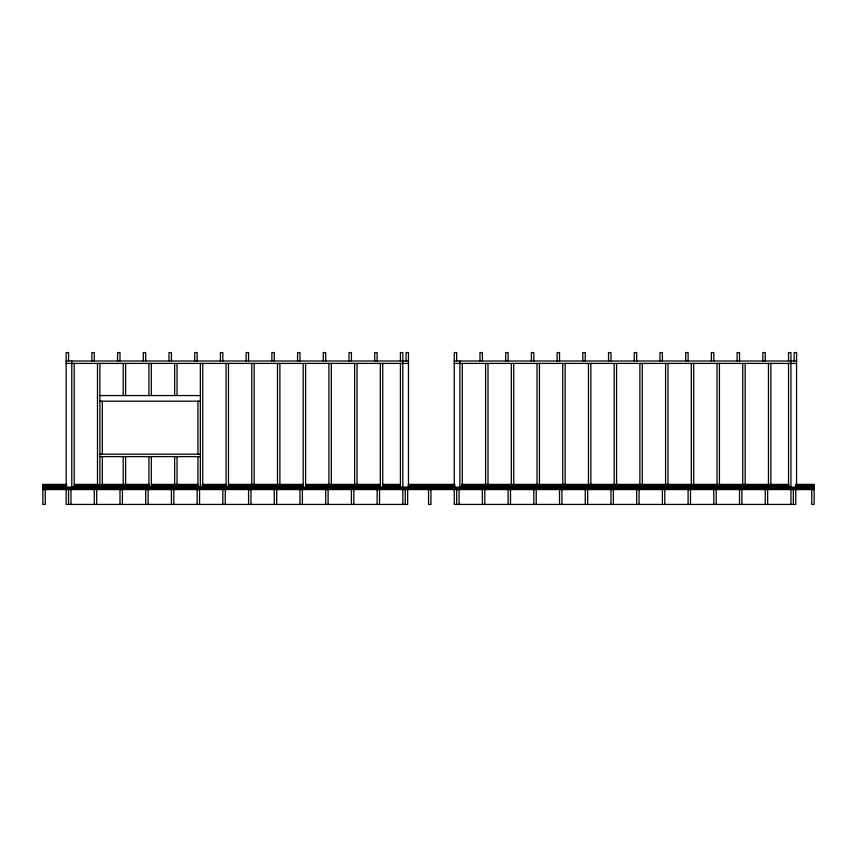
<?xml version="1.0" encoding="UTF-8"?>
<svg xmlns="http://www.w3.org/2000/svg" width="857" height="857" viewBox="0 0 857 857"><rect width="100%" height="100%" fill="white"/><g stroke="black" fill="none" stroke-linecap="round" stroke-linejoin="round"><path stroke-width="1.29" d="M66.15 361.001L408.457 361.001M454.264 361.001L796.571 361.001M66.15 363.411L408.457 363.411M454.264 363.411L796.571 363.411M99.905 395.559L200.345 395.559M99.905 401.183L200.345 401.183M99.905 454.21L200.345 454.21M99.905 456.62L200.345 456.62M66.707 484.398L42.85 484.398L42.85 504.43L45.26 504.43L45.26 489.572M74.666 484.398L98.523 484.398M101.169 484.398L149.022 484.398M151.678 484.398L198.224 484.398M202.22 484.398L226.162 484.398M228.819 484.398L303.303 484.398M305.96 484.398L380.433 484.398M383.1 484.398L400.39 484.398M408.371 484.398L454.917 484.398M461.569 484.398L788.836 484.398M795.5 484.398L814.15 484.398L814.15 504.43L811.74 504.43L811.74 489.572M42.85 485.266L66.75 485.266M74.666 485.266L98.619 485.266M101.169 485.266L149.086 485.266M151.678 485.266L198.224 485.266M202.198 485.266L226.162 485.266M228.798 485.266L303.303 485.266M305.938 485.266L380.433 485.266M383.079 485.266L400.39 485.266M408.35 485.266L454.917 485.266M461.548 485.266L788.858 485.266M795.5 485.266L814.15 485.266M42.85 486.133L66.75 486.133M74.666 486.133L98.619 486.133M101.169 486.133L149.086 486.133M151.678 486.133L198.224 486.133M202.198 486.133L226.162 486.133M228.798 486.133L303.303 486.133M305.938 486.133L380.433 486.133M383.079 486.133L400.39 486.133M408.35 486.133L454.917 486.133M461.548 486.133L788.858 486.133M795.5 486.133L814.15 486.133M73.916 486.401L98.705 486.401M101.319 486.401L174.71 486.401M177.388 486.401L198.803 486.401M202.82 486.401L251.969 486.401M254.518 486.401L303.324 486.401M305.981 486.401L380.519 486.401M383.175 486.401L400.476 486.401M460.948 486.401L788.611 486.401M42.85 487.001L66.15 487.001M408.457 487.001L454.264 487.001M796.571 487.001L814.15 487.001M66.15 487.162L408.457 487.162M454.264 487.162L796.571 487.162M42.85 487.858L66.15 487.858M408.457 487.858L454.264 487.858M796.571 487.858L814.15 487.858M66.15 488.126L408.457 488.126M454.264 488.126L796.571 488.126M42.85 488.415L814.15 488.415M45.442 489.015L66.15 489.015M408.457 489.015L454.264 489.015M796.571 489.015L811.643 489.015M70.06 489.283L119.755 489.283M196.896 489.283L122.422 489.283L122.401 504.43M274.047 489.283L199.563 489.283L199.542 504.43M351.231 489.283L276.704 489.283L276.682 504.43M353.898 489.283L403.144 489.283M458.281 489.283L482.352 489.283L482.384 504.43M485.019 489.283L585.256 489.283L585.245 504.43M587.923 489.283L662.397 489.283L662.386 504.43M665.053 489.283L739.516 489.283L739.516 504.43M742.162 489.283L791.268 489.283M42.85 489.572L814.15 489.572M796.571 489.572L796.571 352.57L794.16 352.57L794.16 361.001M795.767 489.283L795.767 504.43L454.264 504.43L454.264 352.57L456.674 352.57L456.674 361.001M793.357 489.572L793.357 504.43M790.947 504.43L790.947 352.57L788.536 352.57L788.536 361.001M788.536 363.411L788.536 487.162M770.861 363.411L770.861 487.162M768.45 363.411L768.45 487.162M767.647 489.283L767.647 504.43M765.237 361.001L765.237 352.57L762.826 352.57L762.826 361.001M765.237 489.283L765.237 504.43M745.151 363.411L745.151 487.162M742.74 363.411L742.74 487.162M741.926 489.283L741.926 504.43M739.516 361.001L739.516 352.57L737.106 352.57L737.106 361.001M727.572 484.398L727.572 485.266M727.572 486.133L727.572 487.547M727.572 488.126L727.572 489.572M719.43 363.411L719.43 487.162M717.02 363.411L717.02 487.162M716.216 489.283L716.216 504.43M713.806 361.001L713.806 352.57L711.396 352.57L711.396 361.001M713.806 489.283L713.806 504.43M693.72 363.411L693.72 487.162M691.31 363.411L691.31 487.162M690.506 489.283L690.506 504.43M688.096 361.001L688.096 352.57L685.686 352.57L685.686 361.001M688.096 489.283L688.096 504.43M668.01 363.411L668.01 487.162M665.6 363.411L665.6 487.162M664.796 489.283L664.796 504.43M662.386 361.001L662.386 352.57L659.976 352.57L659.976 361.001M662.386 485.266L662.386 486.133M642.289 363.411L642.289 487.162M639.879 363.411L639.879 487.162M639.076 489.283L639.076 504.43M636.665 361.001L636.665 352.57L634.255 352.57L634.255 361.001M636.665 489.283L636.665 504.43M616.579 363.411L616.579 487.162M614.169 363.411L614.169 487.162M613.366 489.283L613.366 504.43M610.955 361.001L610.955 352.57L608.545 352.57L608.545 361.001M610.955 489.283L610.955 504.43M590.869 363.411L590.869 487.162M588.459 363.411L588.459 487.162M587.656 489.283L587.656 504.43M585.245 361.001L585.245 352.57L582.835 352.57L582.835 361.001M573.29 484.398L573.29 485.266M573.29 486.133L573.29 487.547M573.29 488.126L573.29 489.572M565.149 363.411L565.149 487.162M562.738 363.411L562.738 487.162M561.935 489.283L561.935 504.43M559.525 361.001L559.525 352.57L557.114 352.57L557.114 361.001M559.525 489.283L559.525 504.43M539.439 363.411L539.439 487.162M537.028 363.411L537.028 487.162M536.225 489.283L536.225 504.43M533.815 361.001L533.815 352.57L531.404 352.57L531.404 361.001M533.815 489.283L533.815 504.43M513.729 363.411L513.729 487.162M511.318 363.411L511.318 487.162M510.515 489.283L510.515 504.43M508.105 361.001L508.105 352.57L505.694 352.57L505.694 361.001M508.105 485.266L508.105 486.133M508.105 489.283L508.105 504.43M488.008 363.411L488.008 487.162M485.598 363.411L485.598 487.162M484.794 489.283L484.794 504.43M482.384 361.001L482.384 352.57L479.974 352.57L479.974 361.001M462.298 363.411L462.298 487.162M459.888 361.001L459.888 489.572M459.084 489.283L459.084 504.43M456.674 489.572L456.674 504.43M430.964 489.572L430.964 504.43L428.554 504.43L428.554 489.572M419.009 484.398L419.009 485.266M419.009 486.133L419.009 487.001M419.009 487.858L419.009 489.572M408.457 489.572L408.457 352.57L406.047 352.57L406.047 361.001M407.653 489.283L407.653 504.43L66.15 504.43L66.15 352.57L68.56 352.57L68.56 361.001M405.243 489.572L405.243 504.43M402.833 504.43L402.833 352.57L400.423 352.57L400.423 361.001M400.423 363.411L400.423 487.162M382.747 363.411L382.747 487.162M380.337 363.411L380.337 487.162M379.533 489.283L379.533 504.43M377.123 361.001L377.123 352.57L374.713 352.57L374.713 361.001M377.123 489.283L377.123 504.43M357.037 363.411L357.037 487.162M354.627 363.411L354.627 487.162M353.823 485.266L353.823 486.133M353.823 489.283L353.823 504.43M351.413 361.001L351.413 352.57L349.003 352.57L349.003 361.001M351.413 489.283L351.413 504.43M331.327 363.411L331.327 487.162M328.906 363.411L328.906 487.162M328.102 489.283L328.102 504.43M325.692 361.001L325.692 352.57L323.282 352.57L323.282 361.001M325.692 489.283L325.692 504.43M305.606 363.411L305.606 487.162M303.196 363.411L303.196 487.162M302.392 489.283L302.392 504.43M299.982 361.001L299.982 352.57L297.572 352.57L297.572 361.001M299.982 489.283L299.982 504.43M279.896 363.411L279.896 487.162M277.486 363.411L277.486 487.162M274.272 361.001L274.272 352.57L271.862 352.57L271.862 361.001M274.272 489.283L274.272 504.43M264.727 484.398L264.727 485.266M264.727 486.133L264.727 487.547M264.727 488.126L264.727 489.572M254.186 363.411L254.186 487.162M251.776 363.411L251.776 487.162M250.972 489.283L250.972 504.43M248.562 361.001L248.562 352.57L246.141 352.57L246.141 361.001M248.562 489.283L248.562 504.43M244.32 486.401L244.32 487.547M228.465 363.411L228.465 487.162M226.055 363.411L226.055 487.162M225.252 489.283L225.252 504.43M222.841 361.001L222.841 352.57L220.431 352.57L220.431 361.001M222.841 489.283L222.841 504.43M202.755 363.411L202.755 487.162M200.345 363.411L200.345 487.162M197.935 401.183L197.935 454.21M197.935 456.62L197.935 487.162M197.131 361.001L197.131 352.57L194.721 352.57L194.721 361.001M197.131 489.283L197.131 504.43M177.045 363.411L177.045 395.559M177.045 456.62L177.045 487.162M174.635 363.411L174.635 395.559M174.635 456.62L174.635 487.162M173.832 489.283L173.832 504.43M171.421 361.001L171.421 352.57L169.011 352.57L169.011 361.001M171.421 489.283L171.421 504.43M151.325 363.411L151.325 395.559M151.325 456.62L151.325 487.162M148.914 363.411L148.914 395.559M148.914 456.62L148.914 487.162M148.111 489.283L148.111 504.43M145.701 361.001L145.701 352.57L143.29 352.57L143.29 361.001M145.701 489.283L145.701 504.43M125.615 363.411L125.615 395.559M125.615 456.62L125.615 487.162M123.204 363.411L123.204 395.559M123.204 456.62L123.204 487.162M119.991 361.001L119.991 352.57L117.58 352.57L117.58 361.001M119.991 489.283L119.991 504.43M110.446 484.398L110.446 485.266M110.446 486.133L110.446 487.547M110.446 488.126L110.446 489.572M102.315 401.183L102.315 454.21M102.315 456.62L102.315 487.162M99.905 363.411L99.905 487.162M97.494 363.411L97.494 487.162M96.691 489.283L96.691 504.43M94.281 361.001L94.281 352.57L91.87 352.57L91.87 361.001M94.281 489.283L94.281 504.43M74.184 363.411L74.184 487.162M71.774 361.001L71.774 489.572M70.97 489.283L70.97 504.43M68.56 489.572L68.56 504.43"/></g></svg>
